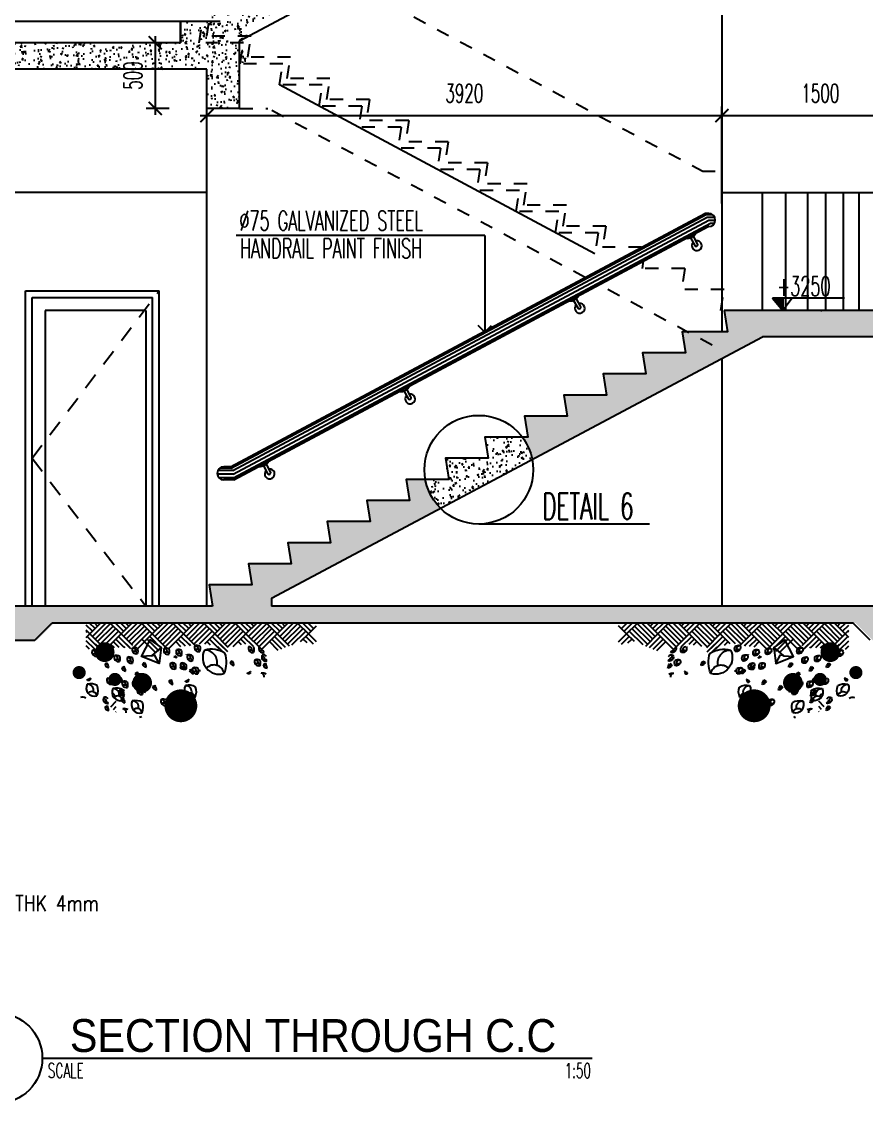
# Model space of a CAD drawing. Extents: x 417906 to 836305, y 43280 to 86914.
# Drawn here: x 418150.66 to 418157.09, y 43448.3 to 43456.53 of the extents above; entities that cross this region are included whole.
import ezdxf
from ezdxf.enums import TextEntityAlignment as Align

# ---------------------------------------------------------------- set-up
doc = ezdxf.new("R2010")
doc.units = 0
doc.header["$MEASUREMENT"] = 0
doc.header["$PDMODE"] = 3
doc.header["$PDSIZE"] = 0.1
doc.linetypes.add('HIDDEN2', pattern=[0.1875, 0.125, -0.0625])
doc.layers.get('0').update_dxf_attribs({"linetype": 'CONTINUOUS'})
doc.layers.get('DEFPOINTS').update_dxf_attribs({"linetype": 'CONTINUOUS'})
for name, color, linetype in [('Axisname', 6, 'CONTINUOUS'), ('DIM', 4, 'CONTINUOUS'), ('DOOR', 4, 'CONTINUOUS'), ('EL', 2, 'CONTINUOUS'), ('ELE', 3, 'CONTINUOUS'), ('ELEV-LEV', 3, 'CONTINUOUS'), ('ELEV-MARK', 6, 'CONTINUOUS'), ('gravel', 11, 'CONTINUOUS'), ('HAT', 8, 'CONTINUOUS'), ('Hatch', 11, 'CONTINUOUS'), ('HatchA', 11, 'CONTINUOUS'), ('SHAFT', 3, 'CONTINUOUS'), ('TXT', 2, 'CONTINUOUS'), ('TXT1', 2, 'CONTINUOUS'), ('TXT2', 6, 'CONTINUOUS'), ('WALL', 6, 'CONTINUOUS'), ('WallPartition', 2, 'CONTINUOUS'), ('WIN', 3, 'CONTINUOUS')]:
    doc.layers.add(name, color=color, linetype=linetype)
doc.styles.add('ROMANS', font='ROMANS.shx', dxfattribs={"width": 0.6})
doc.styles.add('TTXT', font='swisse.ttf', dxfattribs={"width": 0.6})
doc.dimstyles.new('STANDARD in', dxfattribs={"dimtxt": 0.14, "dimasz": 0.1, "dimexe": 0.07, "dimexo": 0.05, "dimgap": 0.1, "dimtad": 1, "dimdec": 0, "dimlfac": 1000, "dimzin": 0, "dimdsep": 46, "dimtxsty": 'ROMANS', "dimblk": 'ARCHTICK', "dimcen": 0.05, "dimdle": 0.05, "dimclrd": 4, "dimclre": 4, "dimclrt": 2, "dimadec": 0, "dimazin": 0, "dimtfac": 1, "dimtdec": 0, "dimtmove": 2, "dimatfit": 3, "dimfxl": 0, "dimtolj": 1, "dimtzin": 0, "dimarcsym": 0})
pattern_1 = [(50, (0.018, 0), (0.14345203652, -0.012550426997), [0.015, -0.165]), (355, (0.018, 0), (-0.027750266723, 0.15043842674), [0.012, -0.132]), (100.4514, (0.02995, -0.00105), (0.115701876343, 0.13788790841), [0.012748038, -0.1402284224]), (46.1842, (0.018, 0.04), (0.213448209725, -0.033103802866), [0.0225, -0.2475]), (96.6356, (0.03579, 0.03724), (0.18693254111, 0.19482357418), [0.0191220576, -0.2103426]), (351.1842, (0.018, 0.04), (0.18693238903, 0.19482372019), [0.018, -0.198]), (21, (0.038, 0.03), (0.119381410424, -0.080523778133), [0.015, -0.165]), (326, (0.038, 0.03), (0.048663066384, 0.14503000901), [0.012, -0.132]), (71.4514, (0.04795, 0.02329), (0.168044525716, 0.06450609934), [0.012748038, -0.1402284224]), (37.5, (0.018, 0), (0.0024319710635, 0.066578770766), [0, -0.1304, 0, -0.134, 0, -0.1325]), (7.5, (0.018, 0), (0.052613907488, 0.078882342376), [0, -0.0764, 0, -0.1274, 0, -0.0505]), (327.5, (-0.0266, 0), (0.1067644872345, -0.004510974347), [0, -0.05, 0, -0.156, 0, -0.207]), (317.5, (-0.0466, 0), (0.116637233868, 0.020020996466), [0, -0.065, 0, -0.1036, 0, -0.147])]

# ---------------------------------------------------------------- blocks, each defined once
blk = doc.blocks.new('GRAVEL-1')
for p, q in [((0.0234, -0.0234), (0, 0)), ((0.0333, -0.0135), (0.0122, 0.0076)), ((0.0135, -0.0333), (0.0545, 0.0076)), ((0.0234, -0.0432), (0.0743, 0.0076)), ((0.0432, -0.0036), (0.032, 0.0076)), ((0.0333, -0.0531), (0.0927, 0.0063)), ((0.0531, 0.0063), (0.0518, 0.0076)), ((0.1323, -0.0333), (0.0914, 0.0076)), ((0.1422, -0.0234), (0.1112, 0.0076)), ((0.1521, -0.0135), (0.131, 0.0076)), ((0.1323, -0.0333), (0.1733, 0.0076)), ((0.1422, -0.0432), (0.1931, 0.0076)), ((0.162, -0.0036), (0.1508, 0.0076)), ((0.1521, -0.0531), (0.2115, 0.0063)), ((0.1719, 0.0063), (0.1706, 0.0076)), ((0.2511, -0.0333), (0.2102, 0.0076)), ((0.261, -0.0234), (0.23, 0.0076)), ((0.2709, -0.0135), (0.2498, 0.0076)), ((0.2511, -0.0333), (0.292, 0.0076)), ((0.261, -0.0432), (0.3118, 0.0076)), ((0.2808, -0.0036), (0.2696, 0.0076)), ((0.2709, -0.0531), (0.3303, 0.0063)), ((0.2907, 0.0063), (0.2894, 0.0076)), ((0.3699, -0.0333), (0.329, 0.0076)), ((0.3798, -0.0234), (0.3488, 0.0076)), ((0.3897, -0.0135), (0.3686, 0.0076)), ((0.3699, -0.0333), (0.4108, 0.0076)), ((0.3798, -0.0432), (0.4306, 0.0076)), ((0.3996, -0.0036), (0.3884, 0.0076)), ((0.3897, -0.0531), (0.4491, 0.0063)), ((0.4095, 0.0063), (0.4082, 0.0076)), ((0.4887, -0.0333), (0.4478, 0.0076)), ((0.4986, -0.0234), (0.4676, 0.0076)), ((0.5085, -0.0135), (0.4874, 0.0076)), ((0.4887, -0.0333), (0.5296, 0.0076)), ((0.4986, -0.0432), (0.5494, 0.0076)), ((0.5184, -0.0036), (0.5072, 0.0076)), ((0.5085, -0.0531), (0.5679, 0.0063)), ((0.5283, 0.0063), (0.527, 0.0076)), ((0.6075, -0.0333), (0.5666, 0.0076)), ((0.6174, -0.0234), (0.5864, 0.0076)), ((0.6273, -0.0135), (0.6062, 0.0076)), ((0.6075, -0.0333), (0.6484, 0.0076)), ((0.6174, -0.0432), (0.6682, 0.0076)), ((0.6372, -0.0036), (0.626, 0.0076)), ((0.6273, -0.0531), (0.6867, 0.0063)), ((0.6471, 0.0063), (0.6458, 0.0076)), ((0.7263, -0.0333), (0.6854, 0.0076)), ((0.7362, -0.0234), (0.7052, 0.0076)), ((0.7461, -0.0135), (0.725, 0.0076)), ((0.7263, -0.0333), (0.7672, 0.0076)), ((0.7362, -0.0432), (0.787, 0.0076)), ((0.756, -0.0036), (0.7448, 0.0076)), ((0.7461, -0.0531), (0.8055, 0.0063)), ((0.7659, 0.0063), (0.7646, 0.0076)), ((0.8451, -0.0333), (0.8042, 0.0076)), ((0.855, -0.0234), (0.824, 0.0076)), ((0.8649, -0.0135), (0.8438, 0.0076)), ((0.0135, -0.0333), (0, -0.0198)), ((0, -0.0271), (0.0036, -0.0234)), ((0, -0.0469), (0.0135, -0.0333)), ((0.0715, -0.0913), (0.0135, -0.0333)), ((0.0432, -0.063), (0.1026, -0.0036)), ((0.0531, -0.0729), (0.1125, -0.0135)), ((0.063, -0.0828), (0.1224, -0.0234)), ((0.0743, -0.0913), (0.1323, -0.0333)), ((0.1767, -0.0777), (0.1323, -0.0333)), ((0.162, -0.063), (0.2214, -0.0036)), ((0.1719, -0.0729), (0.2313, -0.0135)), ((0.1732, -0.0915), (0.2412, -0.0234)), ((0.1893, -0.0951), (0.2511, -0.0333)), ((0.3091, -0.0913), (0.2511, -0.0333)), ((0.2808, -0.063), (0.3402, -0.0036)), ((0.2907, -0.0729), (0.3501, -0.0135)), ((0.3006, -0.0828), (0.36, -0.0234)), ((0.3119, -0.0913), (0.3699, -0.0333)), ((0.4126, -0.076), (0.3699, -0.0333)), ((0.3996, -0.063), (0.459, -0.0036)), ((0.4095, -0.0729), (0.4689, -0.0135)), ((0.4306, -0.0717), (0.4788, -0.0234)), ((0.4507, -0.0714), (0.4887, -0.0333)), ((0.5404, -0.085), (0.4887, -0.0333)), ((0.5184, -0.063), (0.5778, -0.0036)), ((0.5283, -0.0729), (0.5877, -0.0135)), ((0.5382, -0.0828), (0.5976, -0.0234)), ((0.5595, -0.0813), (0.6075, -0.0333)), ((0.6674, -0.0932), (0.6075, -0.0333)), ((0.6372, -0.063), (0.6966, -0.0036)), ((0.6471, -0.0729), (0.7065, -0.0135)), ((0.657, -0.0828), (0.7164, -0.0234)), ((0.6666, -0.0931), (0.7263, -0.0333)), ((0.7727, -0.0798), (0.7263, -0.0333)), ((0.756, -0.063), (0.8154, -0.0036)), ((0.7659, -0.0729), (0.8253, -0.0135)), ((0.7828, -0.0758), (0.8352, -0.0234)), ((0.8154, -0.063), (0.8451, -0.0333)), ((0.8451, -0.0333), (0.8759, -0.0025)), ((0.8759, -0.0641), (0.8451, -0.0333)), ((0.032, -0.0913), (0, -0.0594)), ((0.0122, -0.0913), (0, -0.0792)), ((0.0517, -0.0913), (0.0036, -0.0432)), ((0.0691, -0.1072), (0.0348, -0.0729)), ((0.1068, -0.087), (0.0927, -0.0729)), ((0.1255, -0.0859), (0.1026, -0.063)), ((0.1442, -0.0848), (0.1125, -0.0531)), ((0.1699, -0.0907), (0.1224, -0.0432)), ((0.1655, -0.0849), (0.1536, -0.0729)), ((0.2616, -0.1032), (0.2115, -0.0531)), ((0.2774, -0.0992), (0.2313, -0.0531)), ((0.2893, -0.0913), (0.2412, -0.0432)), ((0.3598, -0.0826), (0.3402, -0.063)), ((0.3774, -0.0804), (0.3501, -0.0531)), ((0.395, -0.0782), (0.36, -0.0432)), ((0.3968, -0.0786), (0.3912, -0.0729)), ((0.4722, -0.0763), (0.459, -0.063)), ((0.5071, -0.0913), (0.4689, -0.0531)), ((0.5237, -0.0882), (0.4788, -0.0432)), ((0.5391, -0.1021), (0.51, -0.0729)), ((0.5902, -0.0754), (0.5778, -0.063)), ((0.6068, -0.0722), (0.5877, -0.0531)), ((0.6374, -0.0831), (0.5976, -0.0432)), ((0.73, -0.0965), (0.6966, -0.063)), ((0.7447, -0.0913), (0.7065, -0.0531)), ((0.7585, -0.0853), (0.7164, -0.0432)), ((0.8403, -0.0682), (0.8253, -0.0531)), ((0.8652, -0.0733), (0.8352, -0.0432)), ((0.0881, -0.0881), (0.0828, -0.0828)), ((0.1479, -0.0871), (0.1437, -0.0828)), ((0.3811, -0.1121), (0.3811, -0.1106)), ((0.5196, -0.1024), (0.5001, -0.0828)), ((0.3585, -0.1615), (0.3592, -0.1599)), ((0.3585, -0.163), (0.3585, -0.1615)), ((0.3592, -0.1637), (0.3585, -0.163)), ((0.3592, -0.1599), (0.36, -0.1592)), ((0.3592, -0.1645), (0.3592, -0.1637)), ((0.36, -0.1652), (0.3592, -0.1645)), ((0.36, -0.1592), (0.3615, -0.1577)), ((0.3615, -0.1569), (0.3638, -0.1569)), ((0.3615, -0.1577), (0.3615, -0.1569)), ((0.363, -0.1622), (0.3661, -0.1615)), ((0.3638, -0.1569), (0.3638, -0.1577)), ((0.3638, -0.1577), (0.3661, -0.1577)), ((0.3661, -0.1577), (0.3661, -0.1584)), ((0.3661, -0.1584), (0.3668, -0.1584)), ((0.3661, -0.1615), (0.3699, -0.1607)), ((0.3661, -0.1652), (0.3668, -0.1645)), ((0.3668, -0.1584), (0.3676, -0.1592)), ((0.3668, -0.1645), (0.3676, -0.1637)), ((0.3676, -0.1592), (0.3691, -0.1592)), ((0.3676, -0.1637), (0.3691, -0.1637)), ((0.3683, -0.1637), (0.3683, -0.1645)), ((0.3714, -0.1637), (0.3683, -0.1637)), ((0.3691, -0.1592), (0.3691, -0.1599)), ((0.3691, -0.1599), (0.3706, -0.1599)), ((0.3691, -0.1615), (0.3691, -0.1607)), ((0.3699, -0.1615), (0.3691, -0.1615)), ((0.3691, -0.163), (0.3691, -0.1637)), ((0.3691, -0.1637), (0.3691, -0.163)), ((0.3691, -0.1637), (0.3706, -0.1637)), ((0.3699, -0.1607), (0.3699, -0.1615)), ((0.3706, -0.1599), (0.3706, -0.1607)), ((0.3706, -0.1607), (0.3714, -0.1607)), ((0.3706, -0.1637), (0.3714, -0.1645)), ((0.3714, -0.1607), (0.3714, -0.1615)), ((0.3714, -0.1615), (0.3721, -0.1622)), ((0.3714, -0.1645), (0.3714, -0.1637)), ((0.3721, -0.1622), (0.3729, -0.1622)), ((0.3729, -0.1622), (0.3737, -0.1637)), ((0.3737, -0.163), (0.3737, -0.1675)), ((0.3737, -0.1637), (0.3737, -0.1645)), ((0.3737, -0.1645), (0.3744, -0.1645)), ((0.3744, -0.1645), (0.3752, -0.1652)), ((0.0067, -0.2066), (0.0074, -0.2058)), ((0.0074, -0.2058), (0.009, -0.2058)), ((0.009, -0.2058), (0.0097, -0.2051)), ((0.0097, -0.2051), (0.0105, -0.2043)), ((0.0105, -0.2043), (0.0112, -0.2043)), ((0.0112, -0.2043), (0.012, -0.2035)), ((0.012, -0.2035), (0.0127, -0.2028)), ((0.0127, -0.2028), (0.0135, -0.202)), ((0.0135, -0.202), (0.0158, -0.202)), ((0.0143, -0.2051), (0.0143, -0.2089)), ((0.015, -0.2028), (0.015, -0.2035)), ((0.0158, -0.2028), (0.015, -0.2028)), ((0.0158, -0.202), (0.0158, -0.2028)), ((0.3615, -0.1668), (0.36, -0.1652)), ((0.3623, -0.1668), (0.3615, -0.1668)), ((0.363, -0.1675), (0.3623, -0.1668)), ((0.3638, -0.1675), (0.363, -0.1675)), ((0.3638, -0.1683), (0.3638, -0.1675)), ((0.3691, -0.1683), (0.3638, -0.1683)), ((0.3661, -0.166), (0.3661, -0.1652)), ((0.3691, -0.166), (0.3661, -0.166)), ((0.3691, -0.1668), (0.3691, -0.166)), ((0.3752, -0.1668), (0.3691, -0.1668)), ((0.3714, -0.1675), (0.3691, -0.1683)), ((0.3737, -0.1675), (0.3714, -0.1675)), ((0.3752, -0.1652), (0.3759, -0.1652)), ((0.3759, -0.166), (0.3752, -0.1668)), ((0.3759, -0.1652), (0.3759, -0.166)), ((0.4287, -0.174), (0.4272, -0.174)), ((0.4295, -0.1747), (0.4287, -0.174)), ((0.434, -0.1747), (0.4295, -0.1747)), ((0.4348, -0.174), (0.434, -0.1747)), ((0.6134, -0.1823), (0.6149, -0.1823)), ((0.6134, -0.1838), (0.6134, -0.1823)), ((0.6142, -0.1846), (0.6134, -0.1838)), ((0.6142, -0.1853), (0.6142, -0.1846)), ((0.6157, -0.1853), (0.6142, -0.1853)), ((0.6149, -0.1815), (0.6164, -0.1815)), ((0.6149, -0.1823), (0.6149, -0.1815)), ((0.6164, -0.1861), (0.6157, -0.1853)), ((0.6164, -0.1815), (0.6172, -0.1808)), ((0.621, -0.1861), (0.6164, -0.1861)), ((0.6172, -0.1808), (0.6187, -0.1808)), ((0.6187, -0.1808), (0.6195, -0.18)), ((0.6195, -0.18), (0.6202, -0.1792)), ((0.6202, -0.1792), (0.621, -0.1792)), ((0.621, -0.1792), (0.6217, -0.1785)), ((0.6217, -0.1853), (0.621, -0.1861)), ((0.6217, -0.1785), (0.6225, -0.1777)), ((0.6225, -0.1846), (0.6217, -0.1853)), ((0.6225, -0.1777), (0.6233, -0.177)), ((0.624, -0.1838), (0.6225, -0.1846)), ((0.6233, -0.177), (0.6255, -0.177)), ((0.624, -0.18), (0.624, -0.1838)), ((0.6248, -0.1777), (0.6248, -0.1785)), ((0.6255, -0.1777), (0.6248, -0.1777)), ((0.6255, -0.177), (0.6255, -0.1777)), ((0.0036, -0.2073), (0.0052, -0.2073)), ((0.0036, -0.2089), (0.0036, -0.2073)), ((0.0044, -0.2096), (0.0036, -0.2089)), ((0.0044, -0.2104), (0.0044, -0.2096)), ((0.0059, -0.2104), (0.0044, -0.2104)), ((0.0052, -0.2066), (0.0067, -0.2066)), ((0.0052, -0.2073), (0.0052, -0.2066)), ((0.0067, -0.2111), (0.0059, -0.2104)), ((0.0112, -0.2111), (0.0067, -0.2111)), ((0.012, -0.2104), (0.0112, -0.2111)), ((0.0127, -0.2096), (0.012, -0.2104)), ((0.0143, -0.2089), (0.0127, -0.2096)), ((0.2268, -0.2325), (0.2252, -0.2325)), ((0.2275, -0.2333), (0.2268, -0.2325)), ((0.2321, -0.2333), (0.2275, -0.2333)), ((0.2328, -0.2325), (0.2321, -0.2333)), ((0.3774, -0.213), (0.379, -0.213)), ((0.3774, -0.2145), (0.3774, -0.213)), ((0.3782, -0.2153), (0.3774, -0.2145)), ((0.3782, -0.216), (0.3782, -0.2153)), ((0.3797, -0.216), (0.3782, -0.216)), ((0.379, -0.2122), (0.3805, -0.2122)), ((0.379, -0.213), (0.379, -0.2122)), ((0.3805, -0.2168), (0.3797, -0.216)), ((0.3805, -0.2122), (0.3812, -0.2115)), ((0.385, -0.2168), (0.3805, -0.2168)), ((0.3812, -0.2115), (0.3828, -0.2115)), ((0.3828, -0.2115), (0.3835, -0.2107)), ((0.3835, -0.2107), (0.3843, -0.21)), ((0.3843, -0.21), (0.385, -0.21)), ((0.385, -0.21), (0.3858, -0.2092)), ((0.3858, -0.216), (0.385, -0.2168)), ((0.3858, -0.2092), (0.3865, -0.2085)), ((0.3865, -0.2153), (0.3858, -0.216)), ((0.3865, -0.2085), (0.3873, -0.2077)), ((0.3881, -0.2145), (0.3865, -0.2153)), ((0.3873, -0.2077), (0.3896, -0.2077)), ((0.3881, -0.2107), (0.3881, -0.2145)), ((0.3888, -0.2085), (0.3888, -0.2092)), ((0.3896, -0.2085), (0.3888, -0.2085)), ((0.3896, -0.2077), (0.3896, -0.2085)), ((0.113, -0.2713), (0.1018, -0.2601)), ((0.0932, -0.3109), (0.1141, -0.29)), ((0.1031, -0.3208), (0.1141, -0.3098)), ((0.113, -0.3307), (0.1141, -0.3296)), ((0.3868, -0.3396), (0.3883, -0.3396)), ((0.3868, -0.3412), (0.3868, -0.3396)), ((0.3876, -0.3419), (0.3868, -0.3412)), ((0.3876, -0.3427), (0.3876, -0.3419)), ((0.3891, -0.3427), (0.3876, -0.3427)), ((0.3883, -0.3389), (0.3898, -0.3389)), ((0.3883, -0.3396), (0.3883, -0.3389)), ((0.3898, -0.3434), (0.3891, -0.3427)), ((0.3898, -0.3389), (0.3906, -0.3381)), ((0.3944, -0.3434), (0.3898, -0.3434)), ((0.3906, -0.3381), (0.3921, -0.3381)), ((0.3921, -0.3381), (0.3929, -0.3374)), ((0.3929, -0.3374), (0.3936, -0.3366)), ((0.3936, -0.3366), (0.3944, -0.3366)), ((0.3944, -0.3366), (0.3951, -0.3359)), ((0.3951, -0.3427), (0.3944, -0.3434))]:
    blk.add_line(p, q)
for points in [[(0.2483, -0.117), (0.2096, -0.1197), (0.2434, -0.0559), (0.2846, -0.0859), (0.2483, -0.117), (0.2598, -0.113)], [(0.2771, -0.1459), (0.2096, -0.1197), (0.2434, -0.0559), (0.2846, -0.0859), (0.2771, -0.1459), (0.2598, -0.113)]]:
    blk.add_lwpolyline(points)
for centre, radius, start, end in [((0.4275, -0.0852), 0.0158, 152.5985, 286.2909), ((0.4195, -0.1026), 0.0255, 58.8595, 103.9678), ((0.4135, -0.0899), 0.012, 347.2666, 90.4292), ((0.409, -0.0896), 0.0253, 334.8478, 20.4244), ((0.6325, -0.0888), 0.0158, 152.5985, 286.2909), ((0.6185, -0.0935), 0.012, 347.2666, 90.4292), ((0.6722, -0.0893), 0.0158, 152.5985, 286.2909), ((0.0374, -0.1028), 0.0158, 152.5985, 286.2909), ((0.0295, -0.1202), 0.0255, 58.8595, 103.9678), ((0.0235, -0.1075), 0.012, 347.2666, 90.4292), ((0.0323, -0.1194), 0.00965, 8.1957, 137.54), ((0.019, -0.1072), 0.0253, 334.8478, 20.4244), ((0.1222, -0.1235), 0.0158, 152.5985, 286.2909), ((0.1143, -0.1409), 0.0255, 58.8595, 103.9678), ((0.1083, -0.1282), 0.012, 347.2666, 90.4292), ((0.1038, -0.128), 0.0253, 334.8478, 20.4244), ((0.171, -0.1296), 0.0158, 152.5985, 286.2909), ((0.1631, -0.147), 0.0255, 58.8595, 103.9678), ((0.157, -0.1343), 0.012, 347.2666, 90.4292), ((0.1901, -0.0934), 0.0158, 152.5985, 286.2909), ((0.1821, -0.1108), 0.0255, 58.8595, 103.9678), ((0.1761, -0.0981), 0.012, 347.2666, 90.4292), ((0.1849, -0.11), 0.00965, 8.1957, 137.54), ((0.1716, -0.0978), 0.0253, 334.8478, 20.4244), ((0.3102, -0.0958), 0.0158, 152.5985, 286.2909), ((0.3023, -0.1132), 0.0255, 58.8595, 103.9678), ((0.2962, -0.1005), 0.012, 347.2666, 90.4292), ((0.3051, -0.1123), 0.00965, 8.1957, 137.54), ((0.2917, -0.1002), 0.0253, 334.8478, 20.4244), ((0.6916, -0.7313), 0.7072, 119.6482, 120.4094), ((0.3253, -0.1744), 0.0536, 67.0537, 81.1235), ((0.3571, -0.1012), 0.0158, 152.5985, 286.2909), ((0.3492, -0.1186), 0.0255, 58.8595, 103.9678), ((0.3431, -0.1059), 0.012, 347.2666, 90.4292), ((0.352, -0.1177), 0.00965, 8.1957, 137.54), ((0.3387, -0.1056), 0.0253, 334.8478, 20.4244), ((0.3994, -0.121), 0.0158, 152.5985, 286.2909), ((0.3915, -0.1384), 0.0255, 58.8595, 103.9678), ((0.3854, -0.1257), 0.012, 347.2666, 90.4292), ((0.3809, -0.1254), 0.0253, 334.8478, 20.4244), ((0.4224, -0.1018), 0.00965, 8.1957, 137.54), ((0.5064, -0.1241), 0.0634, 152.5985, 286.2909), ((0.4747, -0.1938), 0.1018, 58.8595, 103.9678), ((0.4505, -0.143), 0.048, 347.2666, 90.4292), ((0.4326, -0.1419), 0.1012, 334.8478, 20.4244), ((0.6274, -0.1054), 0.00965, 8.1957, 137.54), ((0.614, -0.0933), 0.0253, 334.8478, 20.4244), ((0.6671, -0.1059), 0.00965, 8.1957, 137.54), ((0.6831, -0.1215), 0.0158, 152.5985, 286.2909), ((0.6746, -0.1263), 0.0133, 32.5978, 114.4008), ((0.6003, -0.1724), 0.09, 27.4572, 40.2486), ((0.4286, -0.7591), 0.7072, 119.6482, 120.4094), ((0.0623, -0.2021), 0.0536, 67.0537, 81.1235), ((0.0869, -0.1453), 0.0168, 193.357, 264.1172), ((0.0869, -0.1453), 0.0168, 193.357, 264.1172), ((0.0518, -0.1644), 0.0335, 4.0809, 36.4887), ((0.1171, -0.1401), 0.00965, 8.1957, 137.54), ((0.4926, -0.7723), 0.7072, 119.6482, 120.4094), ((0.151, -0.1585), 0.0168, 193.357, 264.1172), ((0.151, -0.1585), 0.0168, 193.357, 264.1172), ((0.1264, -0.2153), 0.0536, 67.0537, 81.1235), ((0.1159, -0.1776), 0.0335, 4.0809, 36.4887), ((0.1659, -0.1462), 0.00965, 8.1957, 137.54), ((0.1525, -0.1341), 0.0253, 334.8478, 20.4244), ((0.5717, -0.7579), 0.7072, 119.6482, 120.4094), ((0.2055, -0.2009), 0.0536, 67.0537, 81.1235), ((0.2301, -0.1441), 0.0168, 193.357, 264.1172), ((0.2301, -0.1441), 0.0168, 193.357, 264.1172), ((0.195, -0.1632), 0.0335, 4.0809, 36.4887), ((0.3345, -0.152), 0.0158, 152.5985, 286.2909), ((0.3266, -0.1694), 0.0255, 58.8595, 103.9678), ((0.3205, -0.1567), 0.012, 347.2666, 90.4292), ((0.3294, -0.1686), 0.00965, 8.1957, 137.54), ((0.316, -0.1565), 0.0253, 334.8478, 20.4244), ((0.3742, -0.1525), 0.0158, 152.5985, 286.2909), ((0.3659, -0.1611), 0.0169, 40.6725, 109.9361), ((0.3602, -0.1572), 0.012, 347.2666, 90.4292), ((0.3691, -0.169), 0.00965, 8.1957, 137.54), ((0.366, -0.1588), 0.0155, 324.8703, 34.3225), ((0.3943, -0.1375), 0.00965, 8.1957, 137.54), ((0.4203, -0.17), 0.0158, 152.5985, 286.2909), ((0.4124, -0.1874), 0.0255, 58.8595, 103.9678), ((0.4063, -0.1747), 0.012, 347.2666, 90.4292), ((0.4859, -0.1904), 0.0386, 8.1957, 137.54), ((0.9049, -0.7515), 0.7072, 119.6482, 120.4094), ((0.5387, -0.1945), 0.0536, 67.0537, 81.1235), ((0.5633, -0.1377), 0.0168, 193.357, 264.1172), ((0.5633, -0.1377), 0.0168, 193.357, 264.1172), ((0.5282, -0.1568), 0.0335, 4.0809, 36.4887), ((0.6562, -0.1392), 0.0158, 152.5985, 286.2909), ((0.6483, -0.1567), 0.0255, 58.8595, 103.9678), ((0.6423, -0.144), 0.012, 347.2666, 90.4292), ((0.6511, -0.1558), 0.00965, 8.1957, 137.54), ((0.6378, -0.1437), 0.0253, 334.8478, 20.4244), ((0.6765, -0.1431), 0.0129, 30.1038, 115.6319), ((1.0312, -0.7612), 0.7072, 119.6482, 120.4094), ((0.6896, -0.1474), 0.0168, 193.357, 264.1172), ((0.6896, -0.1474), 0.0168, 193.357, 264.1172), ((0.665, -0.2042), 0.0536, 67.0537, 81.1235), ((0.6545, -0.1665), 0.0335, 4.0809, 36.4887), ((0.0934, -0.2097), 0.0158, 152.5985, 286.2909), ((0.0795, -0.2144), 0.012, 347.2666, 90.4292), ((0.075, -0.2142), 0.0253, 334.8478, 20.4244), ((0.4813, -0.8156), 0.7072, 119.6482, 120.4094), ((0.1151, -0.2586), 0.0536, 67.0537, 81.1235), ((0.1397, -0.2018), 0.0168, 193.357, 264.1172), ((0.1397, -0.2018), 0.0168, 193.357, 264.1172), ((0.1046, -0.2209), 0.0335, 4.0809, 36.4887), ((0.5435, -0.7937), 0.7072, 119.6482, 120.4094), ((0.1772, -0.2367), 0.0536, 67.0537, 81.1235), ((0.2018, -0.1799), 0.0168, 193.357, 264.1172), ((0.2018, -0.1799), 0.0168, 193.357, 264.1172), ((0.1667, -0.199), 0.0335, 4.0809, 36.4887), ((0.2168, -0.1909), 0.0158, 152.5985, 286.2909), ((0.2116, -0.2075), 0.00965, 8.1957, 137.54), ((0.1983, -0.1954), 0.0253, 334.8478, 20.4244), ((0.7513, -0.7823), 0.7072, 119.6482, 120.4094), ((0.4097, -0.1685), 0.0168, 193.357, 264.1172), ((0.4097, -0.1685), 0.0168, 193.357, 264.1172), ((0.3851, -0.2253), 0.0536, 67.0537, 81.1235), ((0.3746, -0.1876), 0.0335, 4.0809, 36.4887), ((0.4152, -0.1865), 0.00965, 8.1957, 137.54), ((0.4018, -0.1744), 0.0253, 334.8478, 20.4244), ((0.6714, -0.2083), 0.0255, 58.8595, 103.9678), ((0.6653, -0.1956), 0.012, 347.2666, 90.4292), ((0.0314, -0.2391), 0.0317, 152.5985, 286.2909), ((0.0156, -0.274), 0.0509, 58.8595, 103.9678), ((0.0035, -0.2486), 0.024, 347.2666, 90.4292), ((-0.0055, -0.2481), 0.0506, 334.8478, 20.4244), ((0.0883, -0.2263), 0.00965, 8.1957, 137.54), ((0.1296, -0.2561), 0.0317, 152.5985, 286.2909), ((0.1138, -0.291), 0.0509, 58.8595, 103.9678), ((0.1017, -0.2656), 0.024, 347.2666, 90.4292), ((0.1419, -0.2533), 0.0158, 152.5985, 286.2909), ((0.1334, -0.2582), 0.0133, 32.5978, 114.4008), ((0.0591, -0.3042), 0.09, 27.4572, 40.2486), ((0.1519, -0.2219), 0.0158, 152.5985, 286.2909), ((0.1439, -0.2394), 0.0255, 58.8595, 103.9678), ((0.1379, -0.2267), 0.012, 347.2666, 90.4292), ((0.1467, -0.2385), 0.00965, 8.1957, 137.54), ((0.1334, -0.2264), 0.0253, 334.8478, 20.4244), ((0.1916, -0.2224), 0.0158, 152.5985, 286.2909), ((0.1833, -0.231), 0.0169, 40.6725, 109.9361), ((0.1776, -0.2271), 0.012, 347.2666, 90.4292), ((0.1864, -0.239), 0.00965, 8.1957, 137.54), ((0.2095, -0.2491), 0.0158, 152.5985, 286.2909), ((0.2016, -0.2665), 0.0255, 58.8595, 103.9678), ((0.1955, -0.2538), 0.012, 347.2666, 90.4292), ((0.1834, -0.2287), 0.0155, 324.8703, 34.3225), ((0.5687, -0.8523), 0.7072, 119.6482, 120.4094), ((0.2025, -0.2953), 0.0536, 67.0537, 81.1235), ((0.227, -0.2385), 0.0168, 193.357, 264.1172), ((0.227, -0.2385), 0.0168, 193.357, 264.1172), ((0.191, -0.2535), 0.0253, 334.8478, 20.4244), ((0.1919, -0.2576), 0.0335, 4.0809, 36.4887), ((0.6105, -0.845), 0.7072, 119.6482, 120.4094), ((0.2443, -0.288), 0.0536, 67.0537, 81.1235), ((0.2689, -0.2312), 0.0168, 193.357, 264.1172), ((0.2689, -0.2312), 0.0168, 193.357, 264.1172), ((0.2338, -0.2503), 0.0335, 4.0809, 36.4887), ((0.6727, -0.8231), 0.7072, 119.6482, 120.4094), ((0.331, -0.2093), 0.0168, 193.357, 264.1172), ((0.331, -0.2093), 0.0168, 193.357, 264.1172), ((0.3064, -0.2661), 0.0536, 67.0537, 81.1235), ((0.2959, -0.2284), 0.0335, 4.0809, 36.4887), ((0.4052, -0.2448), 0.0317, 152.5985, 286.2909), ((0.3894, -0.2796), 0.0509, 58.8595, 103.9678), ((0.3773, -0.2542), 0.024, 347.2666, 90.4292), ((0.3683, -0.2537), 0.0506, 334.8478, 20.4244), ((-0.0153, -0.3), 0.0255, 58.8595, 103.9678), ((0.0212, -0.2723), 0.0193, 8.1957, 137.54), ((0.0805, -0.2827), 0.0158, 152.5985, 286.2909), ((0.072, -0.2876), 0.0133, 32.5978, 114.4008), ((-0.0022, -0.3336), 0.09, 27.4572, 40.2486), ((0.1194, -0.2893), 0.0193, 8.1957, 137.54), ((0.1353, -0.275), 0.0129, 30.1038, 115.6319), ((0.49, -0.893), 0.7072, 119.6482, 120.4094), ((0.1238, -0.336), 0.0536, 67.0537, 81.1235), ((0.1484, -0.2792), 0.0168, 193.357, 264.1172), ((0.1484, -0.2792), 0.0168, 193.357, 264.1172), ((0.0927, -0.265), 0.0506, 334.8478, 20.4244), ((0.1133, -0.2983), 0.0335, 4.0809, 36.4887), ((0.1874, -0.3382), 0.0509, 58.8595, 103.9678), ((0.2044, -0.2656), 0.00965, 8.1957, 137.54), ((0.2997, -0.2905), 0.0158, 152.5985, 286.2909), ((0.2918, -0.3079), 0.0255, 58.8595, 103.9678), ((0.2857, -0.2952), 0.012, 347.2666, 90.4292), ((0.2812, -0.2949), 0.0253, 334.8478, 20.4244), ((0.3664, -0.2882), 0.0158, 152.5985, 286.2909), ((0.3585, -0.3056), 0.0255, 58.8595, 103.9678), ((0.3525, -0.2929), 0.012, 347.2666, 90.4292), ((0.348, -0.2927), 0.0253, 334.8478, 20.4244), ((0.395, -0.278), 0.0193, 8.1957, 137.54), ((0.0739, -0.3044), 0.0129, 30.1038, 115.6319), ((0.4286, -0.9224), 0.7072, 119.6482, 120.4094), ((0.0624, -0.3654), 0.0536, 67.0537, 81.1235), ((0.087, -0.3086), 0.0168, 193.357, 264.1172), ((0.087, -0.3086), 0.0168, 193.357, 264.1172), ((0.0519, -0.3277), 0.0335, 4.0809, 36.4887), ((0.1456, -0.3437), 0.0255, 58.8595, 103.9678), ((0.1396, -0.331), 0.012, 347.2666, 90.4292), ((0.2033, -0.3033), 0.0317, 152.5985, 286.2909), ((0.1753, -0.3127), 0.024, 347.2666, 90.4292), ((0.193, -0.3365), 0.0193, 8.1957, 137.54), ((0.1664, -0.3122), 0.0506, 334.8478, 20.4244), ((0.2946, -0.3071), 0.00965, 8.1957, 137.54), ((0.3613, -0.3048), 0.00965, 8.1957, 137.54), ((0.56, -0.9624), 0.7072, 119.6482, 120.4094)]:
    blk.add_arc(centre, radius, start, end)
blk = doc.blocks.new('A$C074A62E1')
at = {"layer": 'Hatch'}
for points, const_width in [([(0.6672, 0.5333, 1), (0.7422, 0.5333, 1)], 0.075), ([(0.8741, 0.3779, 1), (0.9241, 0.3779, 1)], 0.05), ([(0.382, 0.3001, 1), (0.457, 0.3001, 1)], 0.075), ([(0.6019, 0.326, 1), (0.6519, 0.326, 1)], 0.05), ([(0.0625, 0.125, 1), (0.1875, 0.125, 1)], 0.125)]:
    blk.add_lwpolyline(points, format="xyb", close=True, dxfattribs=dict(at, const_width=const_width))
blk = doc.blocks.new('A$C56B4539B')
at = {"layer": 'gravel', "xscale": -2, "yscale": 2, "zscale": 2}
blk.add_blockref('GRAVEL-1', (1.7518, 0.7397), dxfattribs=at)
at = {"layer": 'HatchA'}
blk.add_blockref('A$C074A62E1', (0.9072, 0), dxfattribs=at)
blk = doc.blocks.new('_ARCHTICK')
at = {"color": 0, "linetype": 'ByBlock', "const_width": 0.15}
blk.add_lwpolyline([(-0.5, -0.5), (0.5, 0.5)], dxfattribs=at)
blk = doc.blocks.new('*D169')
at = {"layer": 'DEFPOINTS', "color": 0}
for p in [(418151.8487, 43456.374), (418151.6757, 43455.874), (418151.8313, 43455.874)]:
    blk.add_point(p, dxfattribs=at)
at = {"layer": 'Hatch', "color": 4, "lineweight": -2}
for p, q in [((418151.6757, 43456.424), (418151.6757, 43455.824)), ((418151.7987, 43456.374), (418151.6057, 43456.374)), ((418151.7813, 43455.874), (418151.6057, 43455.874))]:
    blk.add_line(p, q, dxfattribs=at)
at = {"layer": 'Hatch', "color": 4, "lineweight": -2, "xscale": 0.1, "yscale": 0.1, "zscale": 0.1}
for p, rotation in [((418151.6757, 43456.374), 90), ((418151.6757, 43455.874), 270)]:
    blk.add_blockref('_ARCHTICK', p, dxfattribs=dict(at, rotation=rotation))
at = {"layer": 'Hatch', "color": 2, "insert": (418151.5057, 43456.124), "char_height": 0.14, "attachment_point": 5, "rotation": 90, "style": 'ROMANS'}
blk.add_mtext('\\A1;500', dxfattribs=at)
blk = doc.blocks.new('*D214')
at = {"layer": 'DEFPOINTS', "color": 0}
for p in [(418155.9878, 43455.8192), (418155.9878, 43455.2347), (418152.0678, 43454.1293)]:
    blk.add_point(p, dxfattribs=at)
at = {"layer": 'Hatch', "color": 4, "lineweight": -2}
for p, q in [((418152.0678, 43454.1793), (418152.0678, 43455.8892)), ((418155.9878, 43455.2847), (418155.9878, 43455.8892)), ((418152.0178, 43455.8192), (418156.0378, 43455.8192))]:
    blk.add_line(p, q, dxfattribs=at)
at = {"layer": 'Hatch', "color": 4, "lineweight": -2, "xscale": 0.1, "yscale": 0.1, "zscale": 0.1, "rotation": 180}
blk.add_blockref('_ARCHTICK', (418152.0678, 43455.8192), dxfattribs=at)
at = {"layer": 'Hatch', "color": 4, "lineweight": -2, "xscale": 0.1, "yscale": 0.1, "zscale": 0.1}
blk.add_blockref('_ARCHTICK', (418155.9878, 43455.8192), dxfattribs=at)
at = {"layer": 'Hatch', "color": 2, "insert": (418154.0278, 43455.9892), "char_height": 0.14, "attachment_point": 5, "style": 'ROMANS'}
blk.add_mtext('\\A1;3920', dxfattribs=at)
blk = doc.blocks.new('*D215')
at = {"layer": 'DEFPOINTS', "color": 0}
for p in [(418157.4875, 43455.8192), (418157.4875, 43455.1611), (418155.9878, 43455.0993)]:
    blk.add_point(p, dxfattribs=at)
at = {"layer": 'Hatch', "color": 4, "lineweight": -2}
for p, q in [((418155.9878, 43455.1493), (418155.9878, 43455.8892)), ((418157.4875, 43455.2111), (418157.4875, 43455.8892)), ((418155.9378, 43455.8192), (418157.5375, 43455.8192))]:
    blk.add_line(p, q, dxfattribs=at)
at = {"layer": 'Hatch', "color": 4, "lineweight": -2, "xscale": 0.1, "yscale": 0.1, "zscale": 0.1, "rotation": 180}
blk.add_blockref('_ARCHTICK', (418155.9878, 43455.8192), dxfattribs=at)
at = {"layer": 'Hatch', "color": 4, "lineweight": -2, "xscale": 0.1, "yscale": 0.1, "zscale": 0.1}
blk.add_blockref('_ARCHTICK', (418157.4875, 43455.8192), dxfattribs=at)
at = {"layer": 'Hatch', "color": 2, "insert": (418156.7376, 43455.9892), "char_height": 0.14, "attachment_point": 5, "style": 'ROMANS'}
blk.add_mtext('\\A1;1500', dxfattribs=at)

msp = doc.modelspace()

# ---------------------------------------------------------------- hatches: boundary and pattern name
at = {"layer": 'ELEV-LEV', "linetype": 'Continuous'}
h = msp.add_hatch(dxfattribs=at)
h.set_pattern_fill('ANSI31', color=6, scale=0.0152, angle=450, style=0)
h.set_pattern_definition([(135, (418090.2250085, 43465.5927124), (-0.001343502884, -0.001343502884), [])])
h.paths.add_polyline_path([(418156.3729, 43454.4289), (418156.4509, 43454.3347), (418156.4509, 43454.4289)])
at = {"layer": 'Hatch'}
h = msp.add_hatch(dxfattribs=at)
h.set_pattern_fill('AR-CONC', color=256, scale=0.02, style=0)
h.set_pattern_definition([(50, (0.018, -0.05), (0.14345203652, -0.012550426997), [0.015, -0.165]), (355, (0.018, -0.05), (-0.027750266723, 0.15043842674), [0.012, -0.132]), (100.4514, (0.02995, -0.05105), (0.115701876343, 0.13788790841), [0.012748038, -0.1402284224]), (46.1842, (0.018, -0.01), (0.213448209725, -0.033103802866), [0.0225, -0.2475]), (96.6356, (0.03579, -0.01276), (0.18693254111, 0.19482357418), [0.0191220576, -0.2103426]), (351.1842, (0.018, -0.01), (0.18693238903, 0.19482372019), [0.018, -0.198]), (21, (0.038, -0.02), (0.119381410424, -0.080523778133), [0.015, -0.165]), (326, (0.038, -0.02), (0.048663066384, 0.14503000901), [0.012, -0.132]), (71.4514, (0.04795, -0.02671), (0.168044525716, 0.06450609934), [0.012748038, -0.1402284224]), (37.5, (0.018, -0.05), (0.0024319710635, 0.066578770766), [0, -0.1304, 0, -0.134, 0, -0.1325]), (7.5, (0.018, -0.05), (0.052613907488, 0.078882342376), [0, -0.0764, 0, -0.1274, 0, -0.0505]), (327.5, (-0.0266, -0.05), (0.1067644872345, -0.004510974347), [0, -0.05, 0, -0.156, 0, -0.207]), (317.5, (-0.0466, -0.05), (0.116637233868, 0.020020996466), [0, -0.065, 0, -0.1036, 0, -0.147])])
h.paths.add_polyline_path([(418152.3851, 43456.8561), (418152.4101, 43456.6954), (418152.0851, 43456.6954), (418152.1101, 43456.5347), (418152.0851, 43456.5347), (418152.0678, 43456.423), (418152.0678, 43456.374), (418152.1471, 43456.374), (418153.0334, 43456.8462), (418152.714, 43457.0168), (418152.6851, 43457.0168), (418152.7101, 43456.8561)])
h = msp.add_hatch(dxfattribs=at)
h.set_pattern_fill('AR-CONC', color=256, scale=0.02, style=0)
h.set_pattern_definition(pattern_1)
h.paths.add_polyline_path([(418152.3178, 43456.3896), (418152.3822, 43456.424), (418152.0675, 43456.424), (418152.0847, 43456.5347), (418152.0341, 43456.5347), (418152.0341, 43456.5347), (418151.8685, 43456.5347), (418151.8685, 43456.374), (418150.4549, 43456.374), (418150.4549, 43456.5847), (418150.3049, 43456.5847), (418150.3049, 43456.174), (418152.0678, 43456.174), (418152.0678, 43455.874), (418152.3178, 43455.874)])
h.paths.add_polyline_path([(418151.6371, 43455.981), (418151.6371, 43456.267), (418151.8471, 43456.267), (418151.8471, 43455.981)], flags=25)
h = msp.add_hatch(dxfattribs=at)
h.set_pattern_fill('AR-CONC', color=256, scale=0.02, style=0)
h.set_pattern_definition(pattern_1)
h.paths.add_polyline_path([(418152.3893, 43456.424), (418152.2534, 43456.424), (418152.1596, 43456.374), (418152.3468, 43456.374), (418152.3218, 43456.2133), (418152.3893, 43456.2133), (418152.3893, 43456.2633), (418152.3801, 43456.2633), (418152.3893, 43456.3222)])
h.paths.add_polyline_path([(418152.3893, 43456.4964), (418152.2534, 43456.424), (418152.3893, 43456.424)])
h = msp.add_hatch(dxfattribs=at)
h.set_pattern_fill('AR-CONC', color=256, scale=0.02, style=0)
h.set_pattern_definition(pattern_1)
h.paths.add_polyline_path([(418155.7101, 43454.0133), (418155.3851, 43454.0133), (418155.4101, 43453.8525), (418155.0851, 43453.8525), (418155.1101, 43453.6918), (418154.7851, 43453.6918), (418154.8101, 43453.5311), (418154.4851, 43453.5311), (418154.5101, 43453.3704), (418154.4699, 43453.3704, -0.113102), (418154.5445, 43453.2012), (418156.2967, 43454.1347), (418157.4375, 43454.1347), (418157.4375, 43453.7347), (418157.6375, 43453.7347), (418157.6375, 43454.3347), (418156.0051, 43454.3347), (418156.0301, 43454.174), (418155.6851, 43454.174)])
h = msp.add_hatch(dxfattribs=at)
h.set_pattern_fill('AR-CONC', color=256, scale=0.02, style=0)
h.set_pattern_definition(pattern_1)
h.paths.add_polyline_path([(418154.5445, 43453.2012, 0.113102), (418154.4699, 43453.3704), (418154.1851, 43453.3704), (418154.2101, 43453.2097), (418153.8851, 43453.2097), (418153.9101, 43453.049), (418153.7307, 43453.049, 0.153483), (418153.8463, 43452.8292)])
h = msp.add_hatch(dxfattribs=at)
h.set_pattern_fill('AR-CONC', color=256, scale=0.02, style=0)
h.set_pattern_definition(pattern_1)
h.paths.add_polyline_path([(418152.5607, 43452.1443), (418153.8463, 43452.8292, -0.153483), (418153.7307, 43453.049), (418153.5851, 43453.049), (418153.6101, 43452.8883), (418153.2851, 43452.8883), (418153.3101, 43452.7275), (418152.9851, 43452.7275), (418153.0101, 43452.5668), (418152.6851, 43452.5668), (418152.7101, 43452.4061), (418152.3851, 43452.4061), (418152.4101, 43452.2454), (418152.0851, 43452.2454), (418152.1101, 43452.0847), (418150.4749, 43452.0847), (418150.4749, 43451.8247), (418150.7749, 43451.8247), (418150.9049, 43451.9547), (418155.9878, 43451.9547), (418155.9878, 43452.0847), (418152.5607, 43452.0847)])
h.paths.add_polyline_path([(418157.4355, 43452.0847), (418155.9878, 43452.0847), (418155.9878, 43451.9547), (418157.0055, 43451.9547), (418157.1355, 43451.8247), (418157.4355, 43451.8247)])

# ---------------------------------------------------------------- linework, layer by layer
at = {"layer": 'Axisname'}
msp.add_line((418150.816, 43448.6421), (418155.0013, 43448.6421), dxfattribs=at)
at = {"layer": 'DIM', "color": 6}
msp.add_line((418155.4361, 43452.709), (418154.138, 43452.709), dxfattribs=at)
msp.add_circle((418154.138, 43453.123), 0.414, dxfattribs=at)
at = {"layer": 'DOOR', "linetype": 'HIDDEN2'}
for q in [(418151.7049, 43454.4847), (418151.6049, 43452.0847)]:
    msp.add_line((418150.7379, 43453.2097), q, dxfattribs=at)
at = {"layer": 'DOOR'}
for p, q in [((418150.8379, 43454.3347), (418150.8379, 43452.0847)), ((418151.6049, 43454.3347), (418150.8379, 43454.3347)), ((418151.6049, 43454.3347), (418151.6049, 43452.0847))]:
    msp.add_line(p, q, dxfattribs=at)
at = {"layer": 'EL', "color": 6}
for p, q in [((418152.3178, 43456.3896), (418155.5732, 43458.124)), ((418152.1685, 43456.5347), (418151.8685, 43456.5347)), ((418151.8685, 43456.5347), (418151.8685, 43456.374)), ((418151.8685, 43456.374), (418150.4379, 43456.374)), ((418152.0678, 43456.174), (418150.2879, 43456.174)), ((418157.6375, 43454.3347), (418156.0051, 43454.3347)), ((418152.5607, 43452.1443), (418156.2967, 43454.1347)), ((418157.4375, 43454.1347), (418156.2967, 43454.1347)), ((418152.5607, 43452.1443), (418152.5607, 43452.0847)), ((418152.1101, 43452.0847), (418150.2879, 43452.0847)), ((418157.4375, 43452.0847), (418152.5607, 43452.0847)), ((418150.7579, 43451.8247), (418150.8879, 43451.9547)), ((418156.9875, 43451.9547), (418150.8879, 43451.9547)), ((418157.1175, 43451.8247), (418156.9875, 43451.9547)), ((418150.4579, 43451.8247), (418150.7579, 43451.8247))]:
    msp.add_line(p, q, dxfattribs=at)
msp.add_lwpolyline([(418156.0051, 43454.3347), (418156.0301, 43454.174), (418155.6851, 43454.174), (418155.7101, 43454.0133), (418155.3851, 43454.0133), (418155.4101, 43453.8525), (418155.0851, 43453.8525), (418155.1101, 43453.6918), (418154.7851, 43453.6918), (418154.8101, 43453.5311), (418154.4851, 43453.5311), (418154.5101, 43453.3704), (418154.1851, 43453.3704), (418154.2101, 43453.2097), (418153.8851, 43453.2097), (418153.9101, 43453.049), (418153.5851, 43453.049), (418153.6101, 43452.8883), (418153.2851, 43452.8883), (418153.3101, 43452.7275), (418152.9851, 43452.7275), (418153.0101, 43452.5668), (418152.6851, 43452.5668), (418152.7101, 43452.4061), (418152.3851, 43452.4061), (418152.4101, 43452.2454), (418152.0851, 43452.2454), (418152.1101, 43452.0847)], dxfattribs=at)
at = {"layer": 'ELE'}
for q in [(418152.2902, 43454.9073), (418154.1846, 43454.1705)]:
    msp.add_line((418154.1846, 43454.9073), q, dxfattribs=at)
at = {"layer": 'ELEV-LEV', "color": 6}
for p, q in [((418156.9203, 43454.4289), (418156.3729, 43454.4289)), ((418156.3729, 43454.4289), (418156.4509, 43454.3347)), ((418156.5236, 43454.4289), (418156.4509, 43454.3347)), ((418156.4509, 43454.4289), (418156.4509, 43454.3347))]:
    msp.add_line(p, q, dxfattribs=at)
at = {"layer": 'HAT', "color": 254}
for p, q in [((418155.9878, 43455.2347), (418157.4875, 43455.2347)), ((418156.2948, 43455.2347), (418156.2948, 43454.3347)), ((418156.4719, 43455.2347), (418156.4719, 43454.3347)), ((418156.6409, 43455.2347), (418156.6409, 43454.3347)), ((418156.7759, 43455.2347), (418156.7759, 43454.3347)), ((418156.91, 43455.2347), (418156.91, 43454.3347)), ((418157.0308, 43455.2347), (418157.0308, 43454.3347))]:
    msp.add_line(p, q, dxfattribs=at)
at = {"layer": 'Hatch'}
for p, q in [((418151.8685, 43456.5347), (418150.4379, 43456.5347)), ((418152.0851, 43456.5347), (418151.8685, 43456.5347)), ((418151.8685, 43456.374), (418151.8685, 43456.5347)), ((418155.0218, 43454.7668), (418152.6218, 43456.0525))]:
    msp.add_line(p, q, dxfattribs=at)
at = {"layer": 'Hatch', "linetype": 'ByBlock', "ltscale": 0.3}
for p, q in [((418152.2526, 43453.1343), (418155.8679, 43455.0657)), ((418155.8679, 43455.0657), (418155.9154, 43455.0657)), ((418152.2653, 43453.1166), (418155.875, 43455.045)), ((418152.2681, 43453.0894), (418155.8893, 43455.024)), ((418152.2721, 43453.0622), (418155.9013, 43455.001)), ((418155.875, 43455.045), (418155.9331, 43455.045)), ((418155.8893, 43455.024), (418155.9378, 43455.024)), ((418155.9013, 43455.001), (418155.9322, 43455.001)), ((418152.2681, 43453.0894), (418152.148, 43453.0894)), ((418152.2653, 43453.1166), (418152.1523, 43453.1166)), ((418152.2526, 43453.1343), (418152.1662, 43453.1343)), ((418152.2721, 43453.0622), (418152.1602, 43453.0622))]:
    msp.add_line(p, q, dxfattribs=at)
at = {"layer": 'SHAFT', "linetype": 'HIDDEN2', "ltscale": 0.3}
for p, q in [((418152.0675, 43456.424), (418152.0925, 43456.5847)), ((418152.0341, 43456.5347), (418151.7475, 43456.5347)), ((418152.0091, 43456.374), (418152.0341, 43456.5347)), ((418152.4051, 43456.424), (418152.0601, 43456.424)), ((418152.3801, 43456.2633), (418152.4051, 43456.424)), ((418152.3468, 43456.374), (418152.0601, 43456.374)), ((418152.3218, 43456.2133), (418152.3468, 43456.374)), ((418152.7051, 43456.2633), (418152.3801, 43456.2633)), ((418152.6801, 43456.1025), (418152.7051, 43456.2633)), ((418152.6468, 43456.2133), (418152.3218, 43456.2133)), ((418152.6218, 43456.0525), (418152.6468, 43456.2133)), ((418152.9468, 43456.0525), (418152.6218, 43456.0525)), ((418153.0051, 43456.1025), (418152.6801, 43456.1025)), ((418152.9218, 43455.8918), (418152.9468, 43456.0525)), ((418152.9801, 43455.9418), (418153.0051, 43456.1025)), ((418153.2468, 43455.8918), (418152.9218, 43455.8918)), ((418153.3051, 43455.9418), (418152.9801, 43455.9418)), ((418153.2468, 43455.8918), (418153.2218, 43455.7311)), ((418153.3051, 43455.9418), (418153.2801, 43455.7811)), ((418152.3178, 43455.874), (418152.5316, 43455.874)), ((418154.9467, 43454.5873), (418152.5316, 43455.874)), ((418153.5468, 43455.7311), (418153.2218, 43455.7311)), ((418153.6051, 43455.7811), (418153.2801, 43455.7811)), ((418153.5468, 43455.7311), (418153.5218, 43455.5704)), ((418153.6051, 43455.7811), (418153.5801, 43455.6204)), ((418153.8468, 43455.5704), (418153.5218, 43455.5704)), ((418153.9051, 43455.6204), (418153.5801, 43455.6204)), ((418153.8468, 43455.5704), (418153.8218, 43455.4097)), ((418153.9051, 43455.6204), (418153.8801, 43455.4597)), ((418154.1468, 43455.4097), (418153.8218, 43455.4097)), ((418154.2051, 43455.4597), (418153.8801, 43455.4597)), ((418154.1468, 43455.4097), (418154.1218, 43455.249)), ((418154.2051, 43455.4597), (418154.1801, 43455.299)), ((418154.4468, 43455.249), (418154.1218, 43455.249)), ((418154.5051, 43455.299), (418154.1801, 43455.299)), ((418154.4218, 43455.0883), (418154.4468, 43455.249)), ((418154.4801, 43455.1383), (418154.5051, 43455.299)), ((418154.7468, 43455.0883), (418154.4218, 43455.0883)), ((418154.8051, 43455.1383), (418154.4801, 43455.1383)), ((418154.7218, 43454.9275), (418154.7468, 43455.0883)), ((418154.7801, 43454.9775), (418154.8051, 43455.1383)), ((418155.0468, 43454.9275), (418154.7218, 43454.9275)), ((418155.1051, 43454.9775), (418154.7801, 43454.9775)), ((418155.0468, 43454.9275), (418155.0218, 43454.7668)), ((418155.1051, 43454.9775), (418155.0801, 43454.8168)), ((418155.3763, 43454.8168), (418155.0801, 43454.8168)), ((418155.3885, 43454.71), (418155.3801, 43454.6561)), ((418155.7051, 43454.6561), (418155.3801, 43454.6561)), ((418155.7051, 43454.6561), (418155.6801, 43454.4954)), ((418155.9139, 43454.072), (418155.053, 43454.5307)), ((418156.0051, 43454.4954), (418155.6801, 43454.4954)), ((418155.9801, 43454.3347), (418156.0051, 43454.4954))]:
    msp.add_line(p, q, dxfattribs=at)
at = {"layer": 'SHAFT', "linetype": 'ByBlock', "ltscale": 0.3}
for p, q in [((418152.0678, 43455.2347), (418150.4379, 43455.2347)), ((418152.2476, 43453.1454), (418155.8576, 43455.074)), ((418155.8878, 43455.074), (418155.8576, 43455.074)), ((418152.2727, 43453.0454), (418155.8827, 43454.974)), ((418155.8878, 43454.974), (418155.8827, 43454.974)), ((418156.7406, 43454.3347), (418156.7476, 43454.3347)), ((418152.2476, 43453.1454), (418152.1976, 43453.1454)), ((418152.2727, 43453.0454), (418152.1976, 43453.0454))]:
    msp.add_line(p, q, dxfattribs=at)
at = {"layer": 'SHAFT', "linetype": 'HIDDEN2', "ltscale": 0.3}
msp.add_lwpolyline([(418152.1476, 43457.324), (418152.2326, 43457.324), (418155.8426, 43455.3954), (418155.9378, 43455.3954)], dxfattribs=at)
at = {"layer": 'SHAFT', "linetype": 'ByBlock', "ltscale": 0.3}
for points in [[(418155.7503, 43454.8885), (418155.7811, 43454.8312, 1), (418155.8037, 43454.8433), (418155.7726, 43454.901)], [(418154.8596, 43454.4126), (418154.8905, 43454.3554, 1), (418154.913, 43454.3675), (418154.8819, 43454.4252)], [(418153.5685, 43453.7226), (418153.5993, 43453.6653, 1), (418153.6218, 43453.6774), (418153.5908, 43453.7352)], [(418152.4993, 43453.1517), (418152.5301, 43453.0944, 1), (418152.5526, 43453.1065), (418152.5216, 43453.1643)]]:
    msp.add_lwpolyline(points, format="xyb", dxfattribs=at)
for centre, radius, start, end in [((418155.8878, 43455.024), 0.05, 270, 90), ((418155.7274, 43454.955), 0.0704, 261.42747, 335.15159), ((418155.7973, 43454.8281), 0.0375, 138.22018, 98.35889), ((418154.8367, 43454.4792), 0.0704, 261.42747, 335.15159), ((418154.9067, 43454.3523), 0.0375, 138.22018, 98.35889), ((418153.5456, 43453.7891), 0.0704, 261.42747, 335.15159), ((418153.6155, 43453.6622), 0.0375, 138.22018, 98.35889), ((418152.4764, 43453.2182), 0.0704, 261.42747, 335.15159), ((418152.1976, 43453.0954), 0.05, 90, 270), ((418152.5463, 43453.0913), 0.0375, 138.22018, 98.35889)]:
    msp.add_arc(centre, radius, start, end, dxfattribs=at)
at = {"layer": 'TXT2'}
msp.add_circle((418150.4722, 43448.6421), 0.3438, dxfattribs=at)
at = {"layer": 'WALL'}
for p, q in [((418155.9878, 43458.424), (418155.9878, 43454.174)), ((418152.3178, 43455.874), (418152.3178, 43456.3896)), ((418152.0678, 43452.0847), (418152.0678, 43456.174)), ((418152.3178, 43455.874), (418152.0678, 43455.874)), ((418155.9878, 43453.9701), (418155.9878, 43452.0847))]:
    msp.add_line(p, q, dxfattribs=at)
at = {"layer": 'WallPartition'}
for q in [(418154.1341, 43454.2209), (418154.2351, 43454.2209)]:
    msp.add_line((418154.1846, 43454.1705), q, dxfattribs=at)
at = {"layer": 'WIN', "color": 4}
for p, q in [((418150.6879, 43452.0847), (418150.6879, 43454.4847)), ((418150.6879, 43454.4847), (418151.7049, 43454.4847)), ((418151.7049, 43452.0847), (418151.7049, 43454.4847)), ((418150.7379, 43454.4347), (418151.6549, 43454.4347)), ((418150.7379, 43452.0847), (418150.7379, 43454.4347)), ((418151.6549, 43452.0847), (418151.6549, 43454.4347))]:
    msp.add_line(p, q, dxfattribs=at)

# ---------------------------------------------------------------- block references
at = {"layer": 'gravel', "xscale": -1}
msp.add_blockref('A$C56B4539B', (418152.9024, 43451.2004), dxfattribs=at)
at = {"layer": 'gravel'}
msp.add_blockref('A$C56B4539B', (418155.2017, 43451.2004), dxfattribs=at)

# ---------------------------------------------------------------- texts
at = {"layer": 'ELEV-MARK', "color": 2, "style": 'ROMANS', "width": 0.6}
for tag, p in [('SCALE', (418150.9943, 43448.5481)), ('1:50', (418154.8913, 43448.5474))]:
    msp.add_attdef(tag, text='S-00', height=0.112, dxfattribs=at).set_placement(p, align=Align.MIDDLE)
at = {"layer": 'TXT', "style": 'ROMANS'}
for s, height, width, p in [('%%C75 GALVANIZED STEEL', 0.148966, 0.6, (418152.3158, 43454.9442)), ('HANDRAIL PAINT FINISH', 0.148966, 0.6, (418152.3209, 43454.7334)), ('+3250', 0.14897, 0.6, (418156.4088, 43454.4458)), ('- WATER PROOFING MEMBRANE THK 4mm', 0.12, 0.8, (418148.5071, 43449.7616))]:
    msp.add_text(s, height=height, dxfattribs=dict(at, width=width)).set_placement(p)
at = {"layer": 'TXT', "color": 6, "style": 'ROMANS', "width": 0.6}
msp.add_text('DETAIL 6', height=0.2, dxfattribs=at).set_placement((418154.6217, 43452.7451))
at = {"layer": 'TXT1', "color": 6, "style": 'TTXT', "width": 0.9}
msp.add_text('SECTION THROUGH C.C', height=0.25, dxfattribs=at).set_placement((418152.8765, 43448.8149), align=Align.MIDDLE_CENTER)

# ---------------------------------------------------------------- dimensions: what is measured, and where the dimension line sits
at = {"layer": 'Hatch'}
dim = msp.add_linear_dim(base=(418151.6757, 43455.874), p1=(418151.8487, 43456.374), p2=(418151.8313, 43455.874), angle=90, dimstyle='STANDARD in', dxfattribs=at)
dim.commit()
dim.dimension.update_dxf_attribs({"geometry": '*D169', "text_midpoint": (418151.5057, 43456.124)})
for base, p1, p2, picture, middle in [((418155.9878, 43455.8192), (418152.0678, 43454.1293), (418155.9878, 43455.2347), '*D214', (418154.0278, 43455.9892)), ((418157.4875, 43455.8192), (418155.9878, 43455.0993), (418157.4875, 43455.1611), '*D215', (418156.7376, 43455.9892))]:
    dim = msp.add_linear_dim(base=base, p1=p1, p2=p2, dimstyle='STANDARD in', dxfattribs=at)
    dim.commit()
    dim.dimension.update_dxf_attribs({"geometry": picture, "text_midpoint": middle})

doc.saveas('drawing.dxf')
